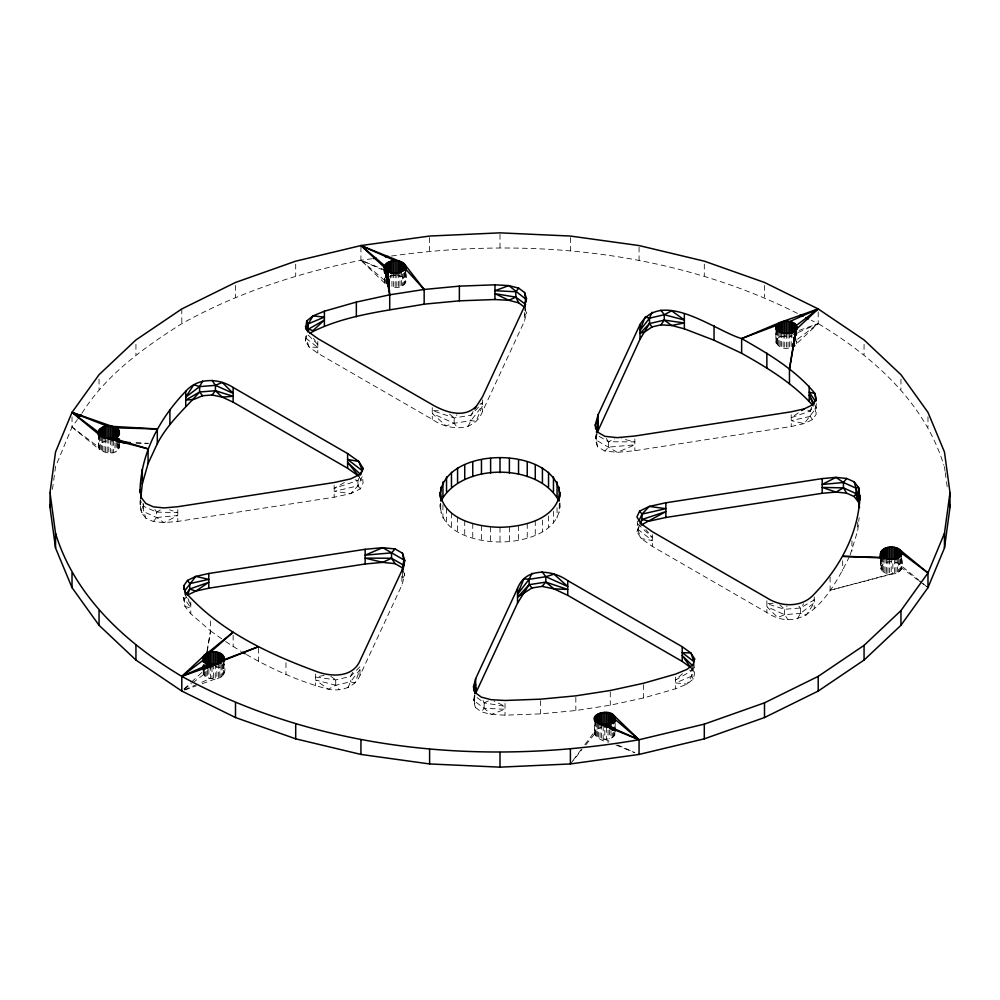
<?xml version="1.0" encoding="UTF-8"?>
<svg xmlns="http://www.w3.org/2000/svg" width="1000" height="1000" viewBox="0 0 1000 1000"><rect width="100%" height="100%" fill="white"/><g stroke="black" fill="none" stroke-linecap="round" stroke-linejoin="round"><path stroke-width="0.75" stroke-dasharray="5 3.75" d="M596.312 433.8L595.275 439.613L597.537 446.8L604.888 451.037L617.325 452.337L634.85 450.7L791.213 426.512L804.2 423.6L812.487 419.575L816.087 414.45L816.25 402.463M693.925 662.962L694.6 673.575L693.288 679.038L686.963 684.112L675.612 688.787L643.65 697.925L610.288 705.2L575.837 710.525L540.638 713.863L505.037 715.175L491.175 714.4L481.3 711.838L475.425 707.475L474.35 700.975L474.925 694.975M145.812 518.15L141.363 512.45L140.037 504.438L140.525 500.037L145.812 518.15L153.363 521.538L164.025 522.625L177.8 521.413L334.15 497.225L350.75 493.575L360.4 488.862L363.088 483.062L362.438 476.238L357.962 485.9L350.75 493.575L334.15 491.337L357.962 485.9L360.4 488.862M850.075 555.112L857.7 530.812L859.15 517.6M597.537 446.8L596.213 440.075L596.912 434.087M525.487 305.8L524.35 315.45L526.462 313.375L526.062 308.9M402.837 572.325L401.887 579.325L404.725 575.087L404.312 570.9M52.462 489.288L53.487 481.763M53.688 480.25L54.725 472.725M54.925 471.225L55.538 466.7L72.025 427.062L77.425 419.538M119.3 443.888C121.137 463.062 81.062 447.013 107.163 440.838M191.625 681.95L203.637 670.812C201.4 676.388 209.338 679 213.625 678.75C222.237 679.375 227.062 672.375 224.125 663.875M385.188 283.363L385.188 279.613M391.938 272.562L391.938 287.262C401.6 289.025 409.188 283.688 405.675 272.675M560 502.938C560.85 532.663 523.8 542.025 500 541.987C476.712 542.013 438.625 532.737 440.55 503.288M791.15 332.713L791.15 347.413C778.475 352.388 768.138 337.238 786 335.05M901.7 559.05C904.312 566.112 900.713 574.075 892.837 573.85C888.713 574.125 883.725 573.413 881.213 569.738C879.575 560.425 895.638 559.7 900.55 565.112L918.438 579.8M474.475 695.175L473.537 701.325L475.425 707.475M207.162 651.925L210.538 630.925L210.538 620.638M207.087 650.875L210.538 630.925L190.787 613.787L185 606.462L183.75 597.537L190.787 607.9L185 606.462L183.75 597.537M524.575 307.225L526.462 313.375L524.35 321.325L482.463 411.6C474.363 432.987 447.887 430.462 432.262 419.363L317.8 353.275L309.088 347L305.4 341.125L307.638 331.875M693.288 679.038L691.737 676.125L692.362 668.125M691.737 676.125L675.612 682.9L686.963 684.112L691.737 676.125L693.925 667M682.425 673.637L675.612 679.963L691.737 670.738L692.675 666.9M305.4 341.125L306.075 333M849.463 556.438C835.125 585.975 806.862 638.925 766.862 612.537L652.4 546.45L641.175 538.5L636.912 531.638L639.475 525.013M474.938 696.025L473.537 701.325L474.35 700.975L484.15 708.238L491.175 714.4L505.037 709.287L484.15 708.238L481.3 711.838M246.412 654.525C272.137 669.275 299.6 681.65 328.325 689.212C340.538 691.712 354.725 687.7 359.988 675.475L401.887 585.212L404.725 575.087L402.912 569.338M596.9 433.825L595.275 439.613L617.325 452.337L634.85 444.825L608.462 447.137L604.888 451.037M812.487 419.575L810.25 416.388L810.25 410.988L811.587 407.325M357.962 485.9L357.962 480.513L358.938 477.975M601.575 727.438C585.737 731.213 600.025 741.45 608.725 742.125M600.05 723.913L600.05 738.612C605.225 740.15 615.312 739.312 615.188 732.262M818.2 311.875L818.2 323.638L796.363 343.888L796.75 341.062M347.962 687.763L350.5 681.812L359.988 669.6L354.938 682.975L350.5 681.812L335.725 685.275L328.325 689.212L315.65 680L335.725 685.275L339.1 689.837M344.375 482.537L334.15 488.4L357.962 480.513L359.237 477.75M636.912 531.638L639.6 525.837M467.975 426.75L470.9 420.688L482.463 405.725L476.15 421.188L470.9 420.688L454.175 423.275L446.037 425.838L432.262 413.488L454.175 423.275L457.938 428.3M797.387 618.938L800.387 613.387L814.262 602.863L806.175 615.288L800.387 613.387L784.587 614.663L777.725 617.562L766.862 606.663L784.587 614.663L787.913 619.7M352.713 672.35L350.5 676.425L350.5 681.812M473.15 411.525L470.9 415.3L470.9 420.688M183.912 600.237L186.075 597.175M798.3 412.9L791.213 417.7L810.25 410.988L812.812 407.337M810.25 416.388L791.213 420.637L804.2 423.6L816.25 407.85L814.837 405.288M335.725 685.275L335.725 679.887L337.413 677.513M81.938 413.25C106.125 374.675 143.938 347.638 181.8 323.638C237.575 292.663 298.538 272.787 360.938 260.262L371.625 258.775M581.263 749.45L570.4 763.95L581.938 749.65M584.875 744.625L594.837 731.338M784.587 614.663L784.587 609.275L787.075 606.075M800.387 613.387L800.387 608L803.7 603.763M153.363 521.538L156.575 517.5L156.575 512.112L154.162 508.162M585.788 744.887L594.45 734.15L594.45 720.925M454.175 423.275L454.175 417.887L457 414.675M183.988 689.038L190.538 682.962M184.225 689.225L191.5 683.725M192.725 682.812L203.637 674.562L203.637 671.625M797.575 339.225L818.2 323.638C873.088 356.5 924.5 402.375 943.875 465.288M479.938 404.263L482.463 402.775L470.9 415.3L454.175 417.887L432.262 410.55L438.387 410.812M773.075 603.237L766.862 603.725L784.587 609.275L800.387 608L814.262 599.925L810.212 600.262M143 503.75L143.988 506.463L156.575 512.112L160.3 510.025M596.213 440.075L596.213 434.688L608.462 441.75L614.788 438.812M474.35 700.975L474.35 695.588L484.15 702.85L488.363 700.962M781.612 336.613L789.625 336.25L792.475 334.988M798.2 332.463L818.2 323.638L811.312 320.25M184.662 689.8L196.088 684.75M201.8 682.237L210.375 678.45L210.375 668.162M184.725 690.013L196.412 685.8M202.25 683.7L216.863 678.45L216.863 663.75M799.175 330.387L818.2 323.638M816.25 407.85L815 408.237L816.087 414.45M830.1 577.062L830.1 590.288L891.2 573.925L891.2 559.237M830.1 590.288L892.837 573.85L892.837 559.163M390.412 276.087C395.588 274.7 404.25 275.175 405.675 281.488M324.1 675.362L315.65 677.05L335.725 679.887L350.5 676.425L359.988 666.663L359.988 675.475M156.575 517.5L177.8 515.538L164.025 522.625L156.575 517.5L143.988 511.85L141.363 512.45L140.037 498.562M391.463 256.025C528.075 236.7 673.25 250.95 797.55 313.45M606.312 438.5L608.462 441.75L634.85 441.887L621.712 438.7M156.575 512.112L177.8 512.587L169.537 509.8M136 443.088L148.175 443.425M136.137 442.8L148.238 443.3M215.263 666.7C218.787 667.075 223.675 668.55 224.125 672.688M483.013 700.562L484.15 702.85L505.037 706.35L493.95 701.038M355.075 479.862L357.962 480.513M789.625 336.25L792.55 337.1M689.35 670.075L691.737 670.738M807.825 410.15L810.25 410.988M360.938 247.037L360.938 260.262L382.612 269.05M397.05 274.913L399.95 276.087M615.95 745.062L634.725 752.675M384.738 283.2L360.938 260.262L382.337 269.738M609.1 741.162L604.825 739.262L604.825 726.038M617.663 744.963L634.775 752.537M225.613 641.55L241.112 651.45M210.538 630.925L224.35 640.662M330.788 676.3L335.725 679.887M918.425 580.45L901.7 567.863L900.55 565.112M919.613 581.337L926.775 586.737L919.625 580.775M72.025 416.775L72.025 427.062L98.3 446.825M637.562 529.15L652.4 540.575L641.175 538.5L637.562 529.15L637.3 521.038M72.025 427.062L99.45 449.588L99.45 434.888M449.525 414.038L454.175 417.887M360.938 260.262L384.812 280.538M779.688 604.7L784.587 609.275M637.562 523.763L652.4 537.638L645.85 529.575M308.2 335.087L317.8 344.462L313.45 338.387M798.888 606.125L800.387 608M118.15 444.075L119.3 446.825M690.913 667.7L694.6 673.575M358.825 476.188L363.088 483.062M184.462 593.438L190.787 604.963L187.887 598.362M143.112 503.55L143.988 511.85M944.463 466.7L945.075 471.225M945.275 472.725L946.312 480.25M946.513 481.763L947.537 489.288M559.45 503.288L560 507.35M927.975 416.775L927.975 427.062M901.575 558.1L901.575 568.812M901.188 558.65L901.188 569.738M900.95 379.113L900.95 389.4M900.55 558.862L900.55 570.625M899.7 559.675L899.7 571.425M898.625 560.4L898.625 572.15M897.375 558.075L897.375 572.775M895.962 558.575L895.962 573.263M894.45 558.938L894.45 573.638M889.562 559.163L889.562 573.85M887.95 558.938L887.95 573.638M886.438 558.575L886.438 573.263M885.025 558.075L885.025 572.775M883.775 557.463L883.775 572.15M882.7 556.737L882.7 571.425M881.85 558.862L881.85 570.625M881.213 556.512L881.213 569.738M880.825 559.575L880.825 568.812M880.7 560.513L880.7 567.863M864.062 344.35L864.062 354.637M857.7 521.987L857.7 530.812M851.925 540.837L851.925 551.125M842.688 560.737L842.688 571.025M814.262 596.987L814.262 608.737M796.363 340.938L796.363 343.888M791.213 414.762L791.213 426.512M789.625 333.075L789.625 347.775M788.025 333.3L788.025 348M786.375 333.375L786.375 348.075M784.737 333.3L784.737 348M783.138 333.075L783.138 347.775M781.612 332.713L781.612 347.413M780.212 332.212L780.212 346.912M778.95 331.6L778.95 346.3M777.887 330.875L777.887 345.575M777.025 330.062L777.025 344.762M776.388 329.188L776.388 343.888M776.012 329.725L776.012 342.962M775.875 333.188L775.875 342.013M766.862 600.775L766.862 612.537M764.5 285.4L764.5 297.162M704.3 264.1L704.3 275.863M675.612 677.025L675.612 688.787M652.4 534.7L652.4 546.45M643.65 684.7L643.65 697.925M639.062 247.037L639.062 260.262M634.85 438.95L634.85 450.7M615.188 723.438L615.188 726.8M614.812 732.138L614.812 735.075M614.175 733.012L614.175 735.962M613.312 732.362L613.312 736.775M612.25 733.088L612.25 737.487M610.988 730.763L610.988 738.112M610.288 691.975L610.288 705.2M609.587 729.788L609.587 738.612M608.462 441.75L608.462 447.137M608.062 730.15L608.062 738.975M606.462 727.438L606.462 739.188M603.175 725.962L603.175 739.188M601.575 724.275L601.575 738.975M598.65 723.413L598.65 738.112M597.4 722.8L597.4 737.487M596.325 722.075L596.325 736.775M595.462 721.263L595.462 735.962M594.837 720.387L594.837 735.075M575.837 697.3L575.837 710.525M570.4 237.512L570.4 250.738M559.263 503.95L559.263 512.762M557.062 507.762L557.062 518.05M553.462 511.312L553.462 523.075M548.538 515.95L548.538 527.712M542.425 520.087L542.425 531.838M540.638 700.638L540.638 713.863M535.262 520.675L535.262 535.375M527.238 523.513L527.238 538.212M524.35 312.512L524.35 321.325M518.538 525.6L518.538 540.3M509.387 526.862L509.387 541.562M505.037 703.413L505.037 715.175M500 234.312L500 247.537M500 527.288L500 541.987M490.613 526.862L490.613 541.562M484.15 702.85L484.15 708.238M482.463 399.837L482.463 411.6M481.463 525.6L481.463 540.3M472.762 523.513L472.762 538.212M464.738 520.675L464.738 535.375M457.575 517.15L457.575 531.838M451.463 513.013L451.463 527.712M446.538 508.375L446.538 523.075M442.938 504.825L442.938 518.05M440.737 503.95L440.737 512.762M440 504.412L440 507.35M432.262 407.6L432.262 419.363M429.6 237.512L429.6 250.738M405.55 272.15L405.55 282.438M405.163 272.275L405.163 283.363M404.538 272.488L404.538 284.237M403.675 273.3L403.675 285.05M402.6 274.025L402.6 285.775M401.887 576.388L401.887 585.212M401.35 271.7L401.35 286.4M399.95 272.2L399.95 286.887M398.425 272.562L398.425 287.262M396.825 272.787L396.825 287.475M395.175 272.863L395.175 287.55M393.537 272.787L393.537 287.475M390.412 275.138L390.412 278.075M384.812 278.025L384.812 282.438M384.675 278.55L384.675 281.488M334.15 485.462L334.15 497.225M317.8 341.525L317.8 353.275M315.65 674.112L315.65 685.875M295.7 264.1L295.7 275.863M285.963 662.712L285.963 674.463M258.363 648.188L258.363 661.413M235.5 285.4L235.5 297.162M233.137 635.1L233.137 646.85M223.988 663.35L223.988 673.637M223.612 663.462L223.612 674.562M222.975 663.688L222.975 675.438M222.113 664.488L222.113 676.25M221.05 665.212L221.05 676.975M219.788 662.9L219.788 677.588M218.388 663.388L218.388 678.088M215.263 663.975L215.263 678.675M213.625 664.05L213.625 678.75M211.975 666.912L211.975 678.675M208.85 669.275L208.85 678.088M207.45 670.238L207.45 677.588M206.2 671.1L206.2 676.975M205.125 671.838L205.125 676.25M204.262 671.025L204.262 675.438M203.25 670.7L203.25 673.637M190.787 602.025L190.787 613.787M181.8 308.938L181.8 323.638M177.8 509.65L177.8 521.413M140.037 501.5L140.037 504.438M135.938 344.35L135.938 354.637M119.175 443.375L119.175 447.775M118.787 444.3L118.787 448.7M118.15 443.7L118.15 449.588M117.3 443.05L117.3 450.387M116.225 442.3L116.225 451.112M114.975 442.912L114.975 451.737M113.562 440.475L113.562 452.238M112.05 440.838L112.05 452.6M110.438 439.588L110.438 452.812M108.8 438.2L108.8 452.887M107.163 438.125L107.163 452.812M105.55 437.9L105.55 452.6M104.038 437.537L104.038 452.238M102.625 437.038L102.625 451.737M101.375 436.425L101.375 451.112M100.3 435.7L100.3 450.387M99.05 379.113L99.05 389.4M98.812 434.012L98.812 448.7M98.425 434.55L98.425 447.775M317.8 347.4L309.088 347L306.075 338.387L317.8 347.4"/><path stroke-width="1.5" d="M183.812 589.513L183.912 585.55L187.512 580.425L195.8 576.4L208.787 573.488L365.15 549.3L382.675 547.663L395.112 548.962L402.463 553.2L404.725 560.388L403.175 569.113M475.062 693.487L475.65 687.487L474.712 693.637M524.938 306.512L525.65 299.025L524.575 292.525L518.7 288.163L508.825 285.6L494.963 284.825L459.363 286.137L424.162 289.475L389.712 294.8L356.35 302.075L324.387 311.212L313.038 315.887L306.712 320.962L305.663 329.062M140.037 492.675C140.175 454.175 159.525 418.475 185.738 391.262C197.85 377.475 218.575 378 233.137 387.463L347.6 453.55L358.825 461.5L363.088 468.363L360.525 474.988M140.688 498.562L142.3 483.888L142.3 469.188M859.963 495.562C858.787 533.025 839.812 567.487 814.262 594.038C802.15 607.825 781.425 607.3 766.862 597.837L652.4 531.75L641.175 523.812L636.912 516.938L639.6 511.138L649.25 506.425L665.85 502.775L822.2 478.587L835.975 477.375L846.637 478.462L854.188 481.85L858.637 487.55L859.963 498.5M402.4 571.9L403.787 559.925L402.463 553.2M597.075 432.587L598.112 423.612L596.562 432.337M474.675 692.825L475.65 684.55L473.537 686.625L473.938 691.1M596.6 431.887L598.112 420.675L595.275 424.913L595.688 429.1M50 492.65L55.538 452.013L72.025 412.362L99.05 374.7L135.938 339.938L181.8 308.938L235.5 282.462L295.7 261.163L360.938 245.562L429.6 236.05L500 232.85L570.4 236.05L639.062 245.562L704.3 261.163L764.5 282.462L818.2 308.938L864.062 339.938L900.95 374.7L927.975 412.362L944.463 452.013L950 492.65L950 507.35L944.463 547.987L927.975 587.638L900.95 625.3L864.062 660.062L818.2 691.062L764.5 717.537L704.3 738.838L639.062 754.438L570.4 763.95L500 767.15L429.6 763.95L360.938 754.438L295.7 738.838L235.5 717.537L181.8 691.062L135.938 660.062L99.05 625.3L72.025 587.638L55.538 547.987L50 507.35L50 492.65L55.538 533.3L55.538 547.987M50 507.35L50.412 504.338M148.075 463.562L148.075 448.875L105.55 437.9C90.8 435.163 102.525 422.725 112.05 426.362L157.312 428.975L157.312 443.675L148.075 463.562L142.3 483.888M99.45 434.888L72.025 412.362L112.05 426.362C126.8 429.113 115.075 441.538 105.55 437.9M203.637 662L203.637 656.112C202.025 665.713 219.3 666.438 223.612 659.862C225.212 650.263 207.95 649.538 203.637 656.112L181.8 676.363L181.8 691.062M384.675 272.675C380.45 260.262 399.325 257.025 405.163 264.925L424.162 289.475L424.162 304.163C385.825 311 344.65 314.862 309.875 333.113M405.163 270.8L405.163 264.925C406.975 275 386.637 275.763 384.675 266.8M440 497.062C440.575 444.487 559.425 444.487 560 497.062M560 492.65C556.25 519.625 522.875 526.912 500 527.288C477.125 526.912 443.75 519.625 440 492.65M639.062 754.438L639.062 739.737L614.175 715.763C608.138 707.062 583.438 716.775 600.05 723.913L639.062 739.737L704.3 724.137L764.5 702.837L818.2 676.363L864.062 645.362L900.95 610.6L927.975 572.938L944.463 533.3L950 492.65M600.05 723.913C605.3 726.175 618.5 723.363 614.175 715.763L614.175 723.1M778.95 331.85L778.95 323.025C768.65 332.163 792.125 337.9 796.363 329.188L818.2 308.938L780.212 322.413L741.637 338.587C715.15 330.9 662.125 288.425 640.013 324.525L598.112 414.787L595.275 424.913L597.537 432.1L604.888 436.337L617.325 437.638L634.85 436.012L791.213 411.812L804.2 408.9L812.487 404.875L816.087 399.762L815 393.537C795.487 369.688 768.112 353.65 741.637 338.587L741.637 353.275C767.35 367.738 793.438 383.462 813.075 405.8M880.7 559.05C876.65 547 893.988 543.775 900.55 550.413L927.975 572.938L927.975 587.638M900.55 556.3L900.55 550.413C905.15 560.862 882.425 562.7 880.7 553.175M526 301.75L526.462 298.675L524.575 292.525M204.988 665.438L204.262 669.938L204.262 665.15M205.475 662.438L207.162 651.925M789.463 383.775L789.463 369.075L795.738 330.062M203.9 669.275L204.438 666.213M204.963 663.138L206.825 652.4M789.463 369.075L796.363 329.188C798.525 322.275 788.062 320.337 783.138 321.55L783.138 333.3M306.7 330.387L308.263 323.875L313.038 315.887L324.387 317.1L308.263 323.875L307.638 331.875L308.263 329.263L324.387 320.037L313.038 330.588L308.263 329.263M692.987 665.525L694.6 658.875L690.913 653L682.2 646.725L567.737 580.638C552.112 569.538 525.638 567.013 517.537 588.4L475.65 678.675L473.537 686.625L475.425 692.775L481.3 697.138L491.175 699.7L505.037 700.475L540.638 699.163L575.837 695.837L610.288 690.5L643.65 683.225L675.612 674.087L686.963 669.412L693.288 664.35M693.925 661.612L690.913 653L682.2 652.6L693.925 661.612L694.6 658.875M597.3 432.388L640.013 339.212L649.5 323.575L649.5 318.188L652.038 312.238M187.512 580.425L189.75 583.612L189.75 589.012L187.512 595.125L195.8 591.1L208.787 582.3L189.75 589.012L185.475 595.1M640.575 523.3L642.038 519.487L642.038 514.1L639.6 511.138M441.287 500.613C461.688 462.7 538.312 462.7 558.713 500.613M363.088 468.363L360.4 474.162L350.75 478.875L334.15 482.525L177.8 506.712L164.025 507.925L153.363 506.838L145.812 503.45L141.363 497.75L140.037 489.738M532.025 573.25L529.1 579.312L529.1 584.7L517.537 603.1L475.65 693.375L475.65 678.675M638.837 521L642.038 514.1L649.25 506.425L665.85 508.663L642.038 514.1M640.125 523.638L642.038 519.487L665.85 511.6L640.975 525.163M212.087 380.3L215.413 385.337L233.137 393.338L222.275 382.438L215.413 385.337L199.613 386.613L193.825 384.712L185.738 397.137L199.613 386.613L202.613 381.062M474.65 409L482.463 396.9L524.35 306.625L526.462 298.675L525.65 299.025L508.825 285.6L494.963 290.712L515.85 291.762L518.7 288.163M859.525 507.587L858.637 502.25L854.188 496.55L856.012 493.537L856.012 488.15L854.188 481.85M157.312 443.675C167.763 423.475 184.85 408.562 199.613 392L199.613 386.613M184.613 590.938L195.8 576.4L208.787 579.362L189.75 583.612M660.9 324.862L671.675 325.487L684.35 322.95L664.275 320.112L649.5 323.575L640.013 333.338L645.062 331.725L652.038 326.938L660.9 324.862L664.275 320.112L664.275 314.725L660.9 310.163M78.325 418.275L81.037 414.513M529.1 579.312L517.537 594.275L523.85 578.812L529.1 579.312L545.825 576.725L553.962 574.163L567.737 586.512L545.825 576.725L542.062 571.7M212.087 395L222.275 397.125L233.137 396.275L215.413 390.725L199.613 392L185.738 400.075L193.825 399.412L202.613 395.75L212.087 395L215.413 390.725L215.413 385.337M649.5 318.188L640.013 330.4L645.062 317.025L649.5 318.188L664.275 314.725L671.675 310.788L684.35 320L664.275 314.725M854.188 496.55L846.637 493.162L843.425 487.887L843.425 482.5L846.637 478.462M542.062 586.388L553.962 588.85L567.737 589.45L545.825 582.112L529.1 584.7L517.537 597.225L532.025 587.95L542.062 586.388L545.825 582.112L545.825 576.725M183.912 585.55L185 591.763C219.163 630.612 267.838 653.575 315.65 671.175C330.55 677 352.425 678.088 359.988 660.788L401.887 570.513L404.725 560.388L382.675 547.663L365.15 555.175L391.538 552.863L395.112 548.962M55.538 533.3C74.887 596.788 126.375 643.312 181.8 676.363L203.637 659.862M476.15 406.488C463.812 418.688 445.262 412.15 432.262 404.663L317.8 338.587L309.088 332.3L305.4 326.425M386.688 277.925L389.012 276.588M794.875 345.575L793.8 346.3L793.8 343.363M801.838 410.5L804.2 408.9M859.475 503.025L856.012 493.537L843.425 487.887L835.975 492.075L822.2 493.288L665.85 517.475L649.25 521.125L642.038 519.487M207.45 667.788L206.2 668.4L206.2 653.7M395.112 563.663L391.538 558.25L365.15 558.112L382.675 562.362L395.112 563.663L402.463 567.9L403.787 565.312L391.538 558.25L382.675 562.362L365.15 563.987L208.787 588.188L195.8 591.1L189.75 589.012M525.65 304.413L515.85 297.15L508.825 300.3L494.963 299.525L459.363 300.837L424.162 304.163M793.913 334.35L796.762 333.088M615.188 719.463L639.062 739.737C485.425 766.188 320.2 751.925 181.8 676.363L210.375 663.75M222.975 660.738L258.363 646.725L223.612 659.862M741.637 338.587L776.388 325.438L776.388 329.85M790.387 333.5L796.25 331.425M181.8 676.363L218.388 663.388M208.85 667.288L210.375 666.925M843.425 482.5L822.2 484.462L835.975 477.375L843.425 482.5L856.012 488.15L858.637 487.55L859.812 499.9M373.15 258.562L376.2 258.15M385.35 256.875L388.413 256.45M843.425 487.887L822.2 487.413L835.975 492.075L846.637 493.162M157.312 428.975L116.225 427.85L116.225 441.075M122.312 442.713L129.925 442.925M883.775 557.463L842.688 556.325L885.025 558.075M119.513 442.113L130.087 442.55M606.462 727.212L608.062 727.438L608.062 712.738M518.7 302.863L515.85 297.15L494.963 293.65L508.825 300.3L518.7 302.863L524.575 307.225M741.637 353.275L714.038 340.238L684.35 328.825L671.675 325.487L664.275 320.112M112.05 437.9L148.075 448.875M384.05 269.637L394.162 273.75M385.188 271L388.05 272.262M604.825 724.575L639.062 739.737M360.163 474.1L347.6 462.362L358.825 476.188L347.6 468.25L233.137 402.163L222.275 397.125L215.413 390.725M692.862 665.962L682.2 655.537L690.913 667.7L682.2 661.413L567.737 595.337L553.962 588.85L545.825 582.112M800.3 314.812L803.05 316.175M805.812 317.525L808.562 318.888M242.438 652.225L245.087 653.75M793.8 337.725L795.738 339.263M901.7 553.175L927.975 572.938M98.3 432.137L72.025 412.362L107.163 426.15L107.163 437.9M405.163 268.663L424.162 289.475M529.1 584.7L532.025 587.95M199.613 392L202.613 395.75M649.5 323.575L652.038 326.938M815.462 401.312L809.212 392.1L815 393.537L816.038 400.975M814.137 404L809.212 395.037L813.263 404.275M306.712 320.962L308.263 323.875M185 591.763L186.163 594.4M856.012 493.537L858.637 502.25M856.012 488.15L859.525 499.963M389.712 309.5L389.712 294.8L384.812 267.738L360.938 245.562L399.95 261.388L399.95 273.15M949.587 504.338L950 507.35M387.75 271.075L389.712 294.8M944.463 533.3L944.463 547.987M901.575 552.225L901.575 555.163M901.188 551.3L901.188 557.175M900.95 610.6L900.95 625.3M899.7 549.612L899.7 556.95M898.625 548.888L898.625 559.175M897.375 548.263L897.375 558.55M895.962 547.762L895.962 559.525M894.45 547.4L894.45 559.163M892.837 547.188L892.837 558.938M891.2 547.112L891.2 558.862M889.562 547.188L889.562 558.938M887.95 547.4L887.95 559.163M886.438 547.762L886.438 559.525M885.025 548.263L885.025 558.55M883.775 548.888L883.775 559.175M882.7 549.612L882.7 558.425M881.85 550.413L881.85 558.862M881.213 551.3L881.213 558.65M880.825 552.225L880.825 558.525M864.062 645.362L864.062 660.062M822.2 478.587L822.2 493.288M818.2 676.363L818.2 691.062M809.212 386.213L809.212 400.913M796.75 326.362L796.75 329.3M796.363 335.062L796.363 325.438L818.2 308.938L789.625 321.55L789.625 333.3M795.738 324.562L795.738 334.85M794.875 323.75L794.875 334.038M794.875 338.225L794.875 341.163M793.8 323.025L793.8 331.85M793.8 337.475L793.8 340.412M792.55 322.413L792.55 332.7M792.55 343.975L792.55 346.912M791.15 321.912L791.15 333.663M788.025 321.325L788.025 333.088M786.375 321.25L786.375 333.013M784.737 321.325L784.737 333.088M781.612 321.912L781.612 333.663M780.212 322.413L780.212 332.7M777.887 323.75L777.887 331.1M777.025 324.562L777.025 331.912M776.012 326.362L776.012 329.3M766.862 353.15L766.862 367.837M764.5 702.837L764.5 717.537M714.038 325.538L714.038 340.238M704.3 724.137L704.3 738.838M684.35 314.125L684.35 328.825M682.2 646.725L682.2 661.413M665.85 502.775L665.85 517.475M640.013 324.525L640.013 339.212M615.188 717.562L615.188 721.975M615.188 727.85L615.188 731.213M614.812 716.637L614.812 721.05M614.175 727.138L614.175 730.45L609.587 727.8L609.587 713.112M613.312 714.95L613.312 723.763M612.25 714.225L612.25 723.037M612.25 727.2L612.25 730.15M610.988 713.6L610.988 729.287M606.462 712.525L606.462 727.438M604.825 712.45L604.825 727.138M603.175 712.525L603.175 725.75M601.575 712.738L601.575 725.975M600.05 713.112L600.05 724.862M598.65 713.6L598.65 723.888M598.112 414.787L598.112 429.487M597.4 714.225L597.4 723.037M596.325 714.95L596.325 722.3M595.462 715.763L595.462 721.637M594.837 716.637L594.837 721.05M594.45 717.562L594.45 720.5M570.4 749.262L570.4 763.95M567.737 580.638L567.737 595.337M559.263 487.238L559.263 501.012M557.062 481.95L557.062 496.65M553.462 476.925L553.462 491.625M548.538 472.287L548.538 486.987M542.425 468.162L542.425 482.85M535.262 464.625L535.262 479.325M527.238 461.788L527.238 476.488M525.65 299.025L525.65 301.725M518.538 459.7L518.538 474.4M517.537 588.4L517.537 603.1M515.85 291.762L515.85 297.15M509.387 458.438L509.387 473.137M500 458.013L500 472.713M500 752.463L500 767.15M494.963 284.825L494.963 299.525M490.613 458.438L490.613 473.137M481.463 459.7L481.463 474.4M472.762 461.788L472.762 476.488M464.738 464.625L464.738 479.325M459.363 286.137L459.363 300.837M457.575 468.162L457.575 482.85M451.463 472.287L451.463 486.987M446.538 476.925L446.538 491.625M442.938 481.95L442.938 496.65M440.737 487.238L440.737 501.012M429.6 749.262L429.6 763.95M405.675 266.8L405.675 271.2M405.55 265.85L405.55 270.688M404.538 264.037L404.538 269.925M403.787 559.925L403.787 562.625M403.675 263.225L403.675 270.575M402.6 262.512L402.6 271.325M401.35 261.887L401.35 272.175M398.425 261.025L398.425 272.787M396.825 260.812L396.825 274.037M395.175 273.962L395.175 260.738L360.938 245.562L384.812 265.85L384.812 273.2M393.537 260.812L393.537 274.037M391.938 261.025L391.938 272.787M391.538 552.863L391.538 558.25M390.412 261.388L390.412 273.15M389.012 261.887L389.012 272.175M389.012 279.05L389.012 286.4L387.75 285.775L387.75 262.512M386.688 263.225L386.688 283.587M385.825 264.037L385.825 277.275M385.188 264.925L385.188 273.075M365.15 549.3L365.15 563.987M360.938 739.737L360.938 754.438M356.35 302.075L356.35 316.775M347.6 453.55L347.6 468.25M324.387 311.212L324.387 325.913M295.7 724.137L295.7 738.838M235.5 702.837L235.5 717.537M233.137 387.463L233.137 402.163M224.125 657.987L224.125 660.925M223.988 657.038L223.988 661.875M223.612 656.112L223.612 662M222.975 655.238L222.975 661.112M222.113 654.425L222.113 661.775M221.05 653.7L221.05 663.988M219.788 653.088L219.788 663.375M218.388 652.588L218.388 664.35M216.863 652.225L216.863 663.988M215.263 652L215.263 665.225M213.625 651.925L213.625 665.15M211.975 652L211.975 666.912M210.375 668.162L210.375 652.225L233.137 632.163L207.45 653.088L207.45 668.775M208.787 573.488L208.787 588.188M208.85 652.588L208.85 667.8M205.125 654.425L205.125 661.775M205.125 665.962L205.125 669.125M204.262 655.238L204.262 661.112M203.637 664.938L203.637 670.15M203.25 657.038L203.25 661.875M203.25 665.863L203.125 669.75M185.738 391.262L185.738 405.962M169.9 409.712L169.9 424.412M135.938 645.362L135.938 660.062M119.3 432.137L119.3 435.075M119.175 431.188L119.175 434.125M119.175 438.963L119.175 441.9M118.787 430.262L118.787 434.675M118.787 439.075L118.787 442.013M118.15 429.375L118.15 436.725M118.15 439.3L118.15 442.238M117.3 428.575L117.3 441.8M114.975 427.225L114.975 440.45M113.562 426.737L113.562 440.475M112.05 426.362L112.05 441.062M110.438 426.15L110.438 439.375M108.8 426.075L108.8 439.3M105.55 426.362L105.55 438.125M104.038 426.737L104.038 438.488M102.625 427.225L102.625 437.512M101.375 427.85L101.375 436.662M100.3 428.575L100.3 435.913M99.45 429.375L99.45 435.262M99.05 610.6L99.05 625.3M98.812 430.262L98.812 436.138M98.425 431.188L98.3 435.075M72.025 572.938L72.025 587.638M358.825 461.5L347.6 459.425L362.438 470.85L358.825 461.5"/></g></svg>
